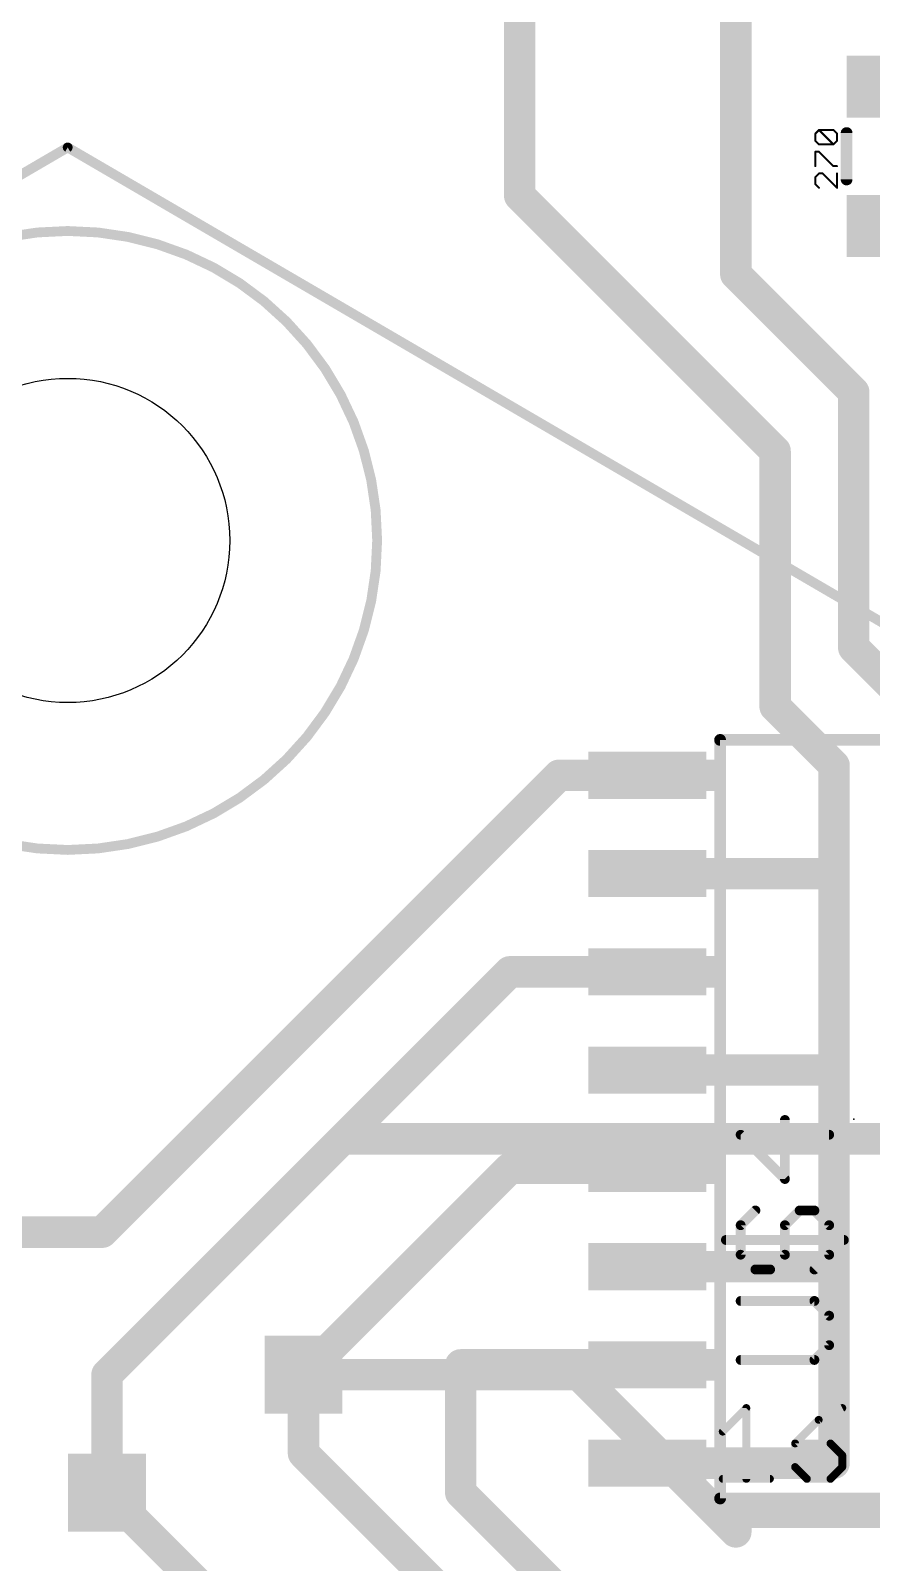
# Model space of a CAD drawing. Extents: x 0 to 107, y 0 to 139.
# Drawn here: x 17.3 to 28.17, y 48.63 to 68.43 of the extents above; entities that cross this region are included whole.
import ezdxf

# ---------------------------------------------------------------- set-up
doc = ezdxf.new("R2010")
doc.units = 0
for name, color, linetype in [('1', 14, 'CONTINUOUS'), ('16', 174, 'CONTINUOUS'), ('18', 94, 'CONTINUOUS'), ('20', 178, 'CONTINUOUS'), ('21', 250, 'CONTINUOUS'), ('22', 250, 'CONTINUOUS'), ('23', 178, 'CONTINUOUS'), ('25', 250, 'CONTINUOUS'), ('27', 250, 'CONTINUOUS'), ('51', 250, 'CONTINUOUS')]:
    doc.layers.add(name, color=color, linetype=linetype)

# ---------------------------------------------------------------- blocks, each defined once
blk = doc.blocks.new('RECT')
blk.add_solid([(-0.5, -0.5), (0.5, -0.5), (-0.5, 0.5), (0.5, 0.5)])
blk = doc.blocks.new('SQUAREV')
blk.add_solid([(-0.5, -0.5), (0.5, -0.5), (-0.5, 0.5), (0.5, 0.5)])

msp = doc.modelspace()

# ---------------------------------------------------------------- linework, layer by layer
at = {"layer": '1', "const_width": 0.4064}
for points in [[(23.622, 66.294), (23.622, 72.644)], [(26.416, 65.278), (26.416, 70.866)], [(26.924, 62.992), (23.622, 66.294)], [(27.94, 63.754), (26.416, 65.278)], [(27.94, 60.452), (27.94, 63.754)], [(26.924, 59.69), (26.924, 62.992)], [(27.94, 60.452), (28.702, 59.69)], [(27.686, 58.928), (26.924, 59.69)], [(24.13, 58.801), (18.2245, 52.8955)], [(25.273, 58.801), (24.13, 58.801)], [(27.686, 57.531), (27.686, 58.928)], [(25.273, 57.531), (27.686, 57.531)], [(27.686, 54.991), (27.686, 57.531)], [(18.288, 51.054), (23.495, 56.261)], [(23.495, 56.261), (25.273, 56.261)], [(27.686, 54.991), (25.273, 54.991)], [(27.686, 52.451), (27.686, 54.991)], [(23.495, 53.721), (20.828, 51.054)], [(23.495, 53.721), (25.273, 53.721)], [(18.2245, 52.8955), (12.5095, 52.8955)], [(27.686, 52.451), (25.273, 52.451)], [(27.686, 49.911), (27.686, 52.451)], [(25.273, 51.181), (22.86, 51.181)], [(22.86, 51.181), (22.86, 49.53)], [(18.288, 49.53), (18.288, 51.054)], [(20.828, 51.054), (20.828, 50.038)], [(20.828, 50.038), (24.638, 46.228)], [(27.686, 49.911), (25.273, 49.911)], [(20.7772, 47.0408), (18.288, 49.53)], [(22.86, 49.53), (27.178, 45.212)]]:
    msp.add_lwpolyline(points, dxfattribs=at)
at = {"layer": '1', "const_width": 0.2032}
for points in [[(23.5204, 66.294, 1), (23.7236, 66.294)], [(23.6938, 66.3658, 1), (23.5502, 66.2222)], [(26.3144, 65.278, 1), (26.5176, 65.278)], [(26.4878, 65.3498, 1), (26.3442, 65.2062)], [(28.0416, 63.754, 1), (27.8384, 63.754)], [(27.8682, 63.6822, 1), (28.0118, 63.8258)], [(27.0256, 62.992, 1), (26.8224, 62.992)], [(26.8522, 62.9202, 1), (26.9958, 63.0638)], [(28.0118, 60.5238, 1), (27.8682, 60.3802)], [(27.8384, 60.452, 1), (28.0416, 60.452)], [(26.8224, 59.69, 1), (27.0256, 59.69)], [(26.9958, 59.7618, 1), (26.8522, 59.6182)], [(24.13, 58.9026, 1), (24.13, 58.6994)], [(24.2018, 58.7292, 1), (24.0582, 58.8728)], [(25.273, 58.6994, 1), (25.273, 58.9026)], [(27.7876, 58.928, 1), (27.5844, 58.928)], [(27.6142, 58.8562, 1), (27.7578, 58.9998)], [(25.273, 57.6326, 1), (25.273, 57.4294)], [(27.7876, 57.531, 1), (27.5844, 57.531)], [(27.5844, 57.531, 1), (27.7876, 57.531)], [(27.686, 57.4294, 1), (27.686, 57.6326)], [(23.495, 56.3626, 1), (23.495, 56.1594)], [(23.5668, 56.1892, 1), (23.4232, 56.3328)], [(25.273, 56.1594, 1), (25.273, 56.3626)], [(25.273, 55.0926, 1), (25.273, 54.8894)], [(27.7876, 54.991, 1), (27.5844, 54.991)], [(27.5844, 54.991, 1), (27.7876, 54.991)], [(27.686, 54.8894, 1), (27.686, 55.0926)], [(23.495, 53.8226, 1), (23.495, 53.6194)], [(23.5668, 53.6492, 1), (23.4232, 53.7928)], [(25.273, 53.6194, 1), (25.273, 53.8226)], [(18.1527, 52.9673, 1), (18.2963, 52.8237)], [(18.2245, 52.7939, 1), (18.2245, 52.9971)], [(25.273, 52.5526, 1), (25.273, 52.3494)], [(27.7876, 52.451, 1), (27.5844, 52.451)], [(27.5844, 52.451, 1), (27.7876, 52.451)], [(27.686, 52.3494, 1), (27.686, 52.5526)], [(22.86, 51.2826, 1), (22.86, 51.0794)], [(22.9616, 51.181, 1), (22.7584, 51.181)], [(25.273, 51.0794, 1), (25.273, 51.2826)], [(18.3896, 51.054, 1), (18.1864, 51.054)], [(18.2162, 51.1258, 1), (18.3598, 50.9822)], [(20.9296, 51.054, 1), (20.7264, 51.054)], [(20.7562, 51.1258, 1), (20.8998, 50.9822)], [(20.7264, 50.038, 1), (20.9296, 50.038)], [(20.8998, 50.1098, 1), (20.7562, 49.9662)], [(25.273, 50.0126, 1), (25.273, 49.8094)], [(27.686, 49.8094, 1), (27.686, 50.0126)], [(27.5844, 49.911, 1), (27.7876, 49.911)], [(18.3598, 49.6018, 1), (18.2162, 49.4582)], [(22.9318, 49.6018, 1), (22.7882, 49.4582)], [(18.1864, 49.53, 1), (18.3896, 49.53)], [(22.7584, 49.53, 1), (22.9616, 49.53)]]:
    msp.add_lwpolyline(points, format="xyb", dxfattribs=at)
at = {"layer": '16', "const_width": 0.4064}
for points in [[(21.336, 54.102), (18.288, 51.054)], [(37.592, 54.102), (21.336, 54.102)], [(18.288, 51.054), (18.288, 49.53)], [(24.384, 51.054), (20.828, 51.054)], [(26.416, 49.022), (24.384, 51.054)], [(37.338, 49.276), (26.416, 49.276)], [(26.416, 49.276), (26.416, 49.022)]]:
    msp.add_lwpolyline(points, dxfattribs=at)
at = {"layer": '16', "const_width": 0.2032}
for points in [[(21.336, 54.2036, 1), (21.336, 54.0004)], [(21.4078, 54.0302, 1), (21.2642, 54.1738)], [(18.3896, 51.054, 1), (18.1864, 51.054)], [(18.2162, 51.1258, 1), (18.3598, 50.9822)], [(20.828, 51.1556, 1), (20.828, 50.9524)], [(24.4558, 51.1258, 1), (24.3122, 50.9822)], [(24.384, 50.9524, 1), (24.384, 51.1556)], [(18.1864, 49.53, 1), (18.3896, 49.53)], [(26.416, 49.3776, 1), (26.416, 49.1744)], [(26.5176, 49.276, 1), (26.3144, 49.276)], [(26.3144, 49.022, 1), (26.5176, 49.022)], [(26.3442, 48.9502, 1), (26.4878, 49.0938)]]:
    msp.add_lwpolyline(points, format="xyb", dxfattribs=at)
at = {"layer": '20'}
msp.add_circle((17.78, 61.8363), 2.0955, dxfattribs=at)
at = {"layer": '21'}
for points, const_width in [([(27.848, 67.102), (27.848, 66.502)], 0.1524), ([(29.7942, 59.2582), (26.2128, 59.2582)], 0.1524), ([(26.2128, 59.2582), (26.2128, 49.4538)], 0.1524), ([(26.2468, 50.3179), (26.5518, 50.623)], 0.1016), ([(26.5518, 50.623), (26.5518, 49.7078)], 0.1016), ([(27.4873, 50.4704), (27.1823, 50.1654)], 0.1016), ([(27.7924, 50.623), (27.4873, 50.4704)], 0.1016), ([(27.1823, 50.1654), (27.1823, 49.8603)], 0.1016), ([(27.6399, 50.1654), (27.1823, 50.1654)], 0.1016), ([(27.7924, 50.0129), (27.6399, 50.1654)], 0.1016), ([(27.1823, 49.8603), (27.3348, 49.7078)], 0.1016), ([(27.6399, 49.7078), (27.7924, 49.8603)], 0.1016), ([(27.7924, 49.8603), (27.7924, 50.0129)], 0.1016), ([(26.2468, 49.7078), (26.8569, 49.7078)], 0.1016), ([(27.3348, 49.7078), (27.6399, 49.7078)], 0.1016), ([(26.2128, 49.4538), (29.7942, 49.4538)], 0.1524)]:
    msp.add_lwpolyline(points, dxfattribs=dict(at, const_width=const_width))
for points, const_width in [([(27.8861, 67.102, 1), (27.8099, 67.102)], 0.0762), ([(27.8099, 66.502, 1), (27.8861, 66.502)], 0.0762), ([(17.78, 57.8363, 1), (17.78, 65.8363, 1), (17.78, 57.8363)], 0.127), ([(26.2128, 59.2963, 1), (26.2128, 59.2201)], 0.0762), ([(26.2509, 59.2582, 1), (26.1747, 59.2582)], 0.0762), ([(26.5772, 50.623, 1), (26.5264, 50.623)], 0.0508), ([(26.5698, 50.605, 1), (26.5339, 50.6409)], 0.0508), ([(27.476, 50.4932, 1), (27.4987, 50.4477)], 0.0508), ([(27.5053, 50.4525, 1), (27.4694, 50.4884)], 0.0508), ([(27.8038, 50.6003, 1), (27.781, 50.6457)], 0.0508), ([(26.2288, 50.3359, 1), (26.2647, 50.3)], 0.0508), ([(27.1643, 50.1834, 1), (27.2002, 50.1474)], 0.0508), ([(27.2077, 50.1654, 1), (27.1569, 50.1654)], 0.0508), ([(27.1823, 50.1908, 1), (27.1823, 50.14)], 0.0508), ([(27.6578, 50.1834, 1), (27.6219, 50.1474)], 0.0508), ([(27.6399, 50.14, 1), (27.6399, 50.1908)], 0.0508), ([(27.2002, 49.8783, 1), (27.1643, 49.8424)], 0.0508), ([(27.8178, 50.0129, 1), (27.767, 50.0129)], 0.0508), ([(27.7744, 49.9949, 1), (27.8104, 50.0308)], 0.0508), ([(27.8104, 49.8424, 1), (27.7744, 49.8783)], 0.0508), ([(26.2468, 49.7332, 1), (26.2468, 49.6824)], 0.0508), ([(26.5264, 49.7078, 1), (26.5772, 49.7078)], 0.0508), ([(26.8569, 49.6824, 1), (26.8569, 49.7332)], 0.0508), ([(27.1569, 49.8603, 1), (27.2077, 49.8603)], 0.0508), ([(27.3348, 49.7332, 1), (27.3348, 49.6824)], 0.0508), ([(27.3168, 49.6898, 1), (27.3528, 49.7258)], 0.0508), ([(27.6219, 49.7258, 1), (27.6578, 49.6898)], 0.0508), ([(27.6399, 49.6824, 1), (27.6399, 49.7332)], 0.0508), ([(27.767, 49.8603, 1), (27.8178, 49.8603)], 0.0508), ([(26.2128, 49.4919, 1), (26.2128, 49.4157)], 0.0762), ([(26.1747, 49.4538, 1), (26.2509, 49.4538)], 0.0762)]:
    msp.add_lwpolyline(points, format="xyb", dxfattribs=dict(at, const_width=const_width))
at = {"layer": '22', "const_width": 0.127}
for points in [[(2.54, 58.0263), (17.78, 66.9163)], [(33.02, 58.0263), (17.78, 66.9163)]]:
    msp.add_lwpolyline(points, dxfattribs=at)
at = {"layer": '22'}
for points, const_width in [([(17.796, 66.9437, 1), (17.764, 66.8889)], 0.0635), ([(17.796, 66.8889, 1), (17.764, 66.9437)], 0.0635), ([(17.78, 57.8363, 1), (17.78, 65.8363, 1), (17.78, 57.8363)], 0.127)]:
    msp.add_lwpolyline(points, format="xyb", dxfattribs=dict(at, const_width=const_width))
at = {"layer": '23'}
msp.add_point((27.94, 54.356), dxfattribs=at)
at = {"layer": '25', "const_width": 0.127}
for points in [[(27.0505, 53.5833), (27.0505, 54.3459)], [(27.6225, 54.1553), (26.4785, 54.1553)], [(26.4785, 54.1553), (27.0505, 53.5833)], [(26.4785, 52.9859), (26.6692, 53.1765)], [(27.2412, 53.1765), (27.0505, 52.9859)], [(27.4318, 53.1765), (27.2412, 53.1765)], [(27.6225, 52.9859), (27.4318, 53.1765)], [(26.4785, 52.6046), (26.4785, 52.9859)], [(27.0505, 52.9859), (27.0505, 52.6046)], [(27.6225, 52.6046), (27.6225, 52.9859)], [(26.2879, 52.7952), (27.8132, 52.7952)], [(26.6692, 52.4139), (26.4785, 52.6046)], [(27.0505, 52.6046), (26.8599, 52.4139)], [(27.4318, 52.4139), (27.6225, 52.6046)], [(26.8599, 52.4139), (26.6692, 52.4139)], [(27.4318, 52.0072), (26.4785, 52.0072)], [(27.6225, 51.8165), (27.4318, 52.0072)], [(27.6225, 51.4352), (27.6225, 51.8165)], [(27.4318, 51.2445), (27.6225, 51.4352)], [(26.4785, 51.2445), (27.4318, 51.2445)]]:
    msp.add_lwpolyline(points, dxfattribs=at)
at = {"layer": '25', "const_width": 0.0635}
for points in [[(27.0823, 54.3459, 1), (27.0188, 54.3459)], [(26.4785, 54.187, 1), (26.4785, 54.1235)], [(26.501, 54.1777, 1), (26.4561, 54.1328)], [(27.6225, 54.1235, 1), (27.6225, 54.187)], [(27.0188, 53.5833, 1), (27.0823, 53.5833)], [(27.0281, 53.5608, 1), (27.073, 53.6057)], [(26.6916, 53.1541, 1), (26.6467, 53.199)], [(27.2412, 53.2083, 1), (27.2412, 53.1448)], [(27.2636, 53.1541, 1), (27.2187, 53.199)], [(27.4543, 53.199, 1), (27.4094, 53.1541)], [(27.4318, 53.1448, 1), (27.4318, 53.2083)], [(26.5103, 52.9859, 1), (26.4468, 52.9859)], [(26.4561, 53.0083, 1), (26.501, 52.9634)], [(27.0823, 52.9859, 1), (27.0188, 52.9859)], [(27.0281, 53.0083, 1), (27.073, 52.9634)], [(27.6543, 52.9859, 1), (27.5908, 52.9859)], [(27.6, 52.9634, 1), (27.645, 53.0083)], [(26.2879, 52.827, 1), (26.2879, 52.7635)], [(26.501, 52.627, 1), (26.4561, 52.5821)], [(27.073, 52.5821, 1), (27.0281, 52.627)], [(27.645, 52.5821, 1), (27.6, 52.627)], [(27.8132, 52.7635, 1), (27.8132, 52.827)], [(26.4468, 52.6046, 1), (26.5103, 52.6046)], [(26.6692, 52.4456, 1), (26.6692, 52.3821)], [(26.6467, 52.3914, 1), (26.6916, 52.4363)], [(26.8374, 52.4363, 1), (26.8823, 52.3914)], [(26.8599, 52.3821, 1), (26.8599, 52.4456)], [(27.0188, 52.6046, 1), (27.0823, 52.6046)], [(27.4094, 52.4363, 1), (27.4543, 52.3914)], [(27.5908, 52.6046, 1), (27.6543, 52.6046)], [(26.4785, 52.0389, 1), (26.4785, 51.9754)], [(27.4543, 52.0296, 1), (27.4094, 51.9847)], [(27.4318, 51.9754, 1), (27.4318, 52.0389)], [(27.6543, 51.8165, 1), (27.5908, 51.8165)], [(27.6, 51.794, 1), (27.645, 51.8389)], [(27.645, 51.4127, 1), (27.6, 51.4576)], [(26.4785, 51.2763, 1), (26.4785, 51.2127)], [(27.4094, 51.267, 1), (27.4543, 51.222)], [(27.4318, 51.2127, 1), (27.4318, 51.2763)], [(27.5908, 51.4352, 1), (27.6543, 51.4352)]]:
    msp.add_lwpolyline(points, format="xyb", dxfattribs=at)
at = {"layer": '27', "const_width": 0.0254}
for points in [[(27.4445, 67.0948), (27.4911, 67.1414)], [(27.4911, 67.1414), (27.6775, 67.1414)], [(27.6775, 66.955), (27.4911, 67.1414)], [(27.6775, 67.1414), (27.7241, 67.0948)], [(27.4445, 67.0016), (27.4445, 67.0948)], [(27.4911, 66.955), (27.4445, 67.0016)], [(27.6775, 66.955), (27.4911, 66.955)], [(27.7241, 67.0016), (27.6775, 66.955)], [(27.7241, 67.0948), (27.7241, 67.0016)], [(27.4445, 66.6744), (27.4445, 66.8608)], [(27.4445, 66.8608), (27.4911, 66.8608)], [(27.4911, 66.8608), (27.6775, 66.6744)], [(27.4911, 66.5801), (27.4445, 66.5335)], [(27.4445, 66.5335), (27.4445, 66.4403)], [(27.5377, 66.5801), (27.4911, 66.5801)], [(27.7241, 66.3937), (27.5377, 66.5801)], [(27.6775, 66.6744), (27.7241, 66.6744)], [(27.7241, 66.5801), (27.7241, 66.3937)], [(27.4445, 66.4403), (27.4911, 66.3937)]]:
    msp.add_lwpolyline(points, dxfattribs=at)
at = {"layer": '27', "const_width": 0.0127}
for points in [[(27.4911, 67.1478, 1), (27.4911, 67.1351)], [(27.4956, 67.1459, 1), (27.4866, 67.137)], [(27.4956, 67.137, 1), (27.4866, 67.1459)], [(27.682, 67.1459, 1), (27.673, 67.137)], [(27.6775, 67.1351, 1), (27.6775, 67.1478)], [(27.4508, 67.0948, 1), (27.4381, 67.0948)], [(27.4381, 67.0016, 1), (27.4508, 67.0016)], [(27.44, 67.0993, 1), (27.449, 67.0904)], [(27.449, 67.0061, 1), (27.44, 66.9971)], [(27.4911, 66.9614, 1), (27.4911, 66.9487)], [(27.4866, 66.9505, 1), (27.4956, 66.9595)], [(27.673, 66.9595, 1), (27.682, 66.9505)], [(27.673, 66.9505, 1), (27.682, 66.9595)], [(27.6775, 66.9487, 1), (27.6775, 66.9614)], [(27.7305, 67.0948, 1), (27.7177, 67.0948)], [(27.7177, 67.0016, 1), (27.7305, 67.0016)], [(27.7196, 67.0904, 1), (27.7286, 67.0993)], [(27.7286, 66.9971, 1), (27.7196, 67.0061)], [(27.4508, 66.8608, 1), (27.4381, 66.8608)], [(27.4445, 66.8671, 1), (27.4445, 66.8544)], [(27.4956, 66.8653, 1), (27.4866, 66.8563)], [(27.4911, 66.8544, 1), (27.4911, 66.8671)], [(27.4381, 66.6744, 1), (27.4508, 66.6744)], [(27.4508, 66.5335, 1), (27.4381, 66.5335)], [(27.44, 66.538, 1), (27.449, 66.529)], [(27.4911, 66.5865, 1), (27.4911, 66.5738)], [(27.4956, 66.5757, 1), (27.4866, 66.5846)], [(27.5422, 66.5846, 1), (27.5332, 66.5757)], [(27.5377, 66.5738, 1), (27.5377, 66.5865)], [(27.6775, 66.6807, 1), (27.6775, 66.668)], [(27.673, 66.6699, 1), (27.682, 66.6789)], [(27.7305, 66.5801, 1), (27.7177, 66.5801)], [(27.7241, 66.668, 1), (27.7241, 66.6807)], [(27.4381, 66.4403, 1), (27.4508, 66.4403)], [(27.449, 66.4448, 1), (27.44, 66.4358)], [(27.4866, 66.3892, 1), (27.4956, 66.3982)], [(27.7177, 66.3937, 1), (27.7305, 66.3937)], [(27.7196, 66.3892, 1), (27.7286, 66.3982)]]:
    msp.add_lwpolyline(points, format="xyb", dxfattribs=at)

# ---------------------------------------------------------------- block references
at = {"layer": '1'}
for p, xscale, yscale, rotation in [((28.448, 67.702), 0.8, 1.2, 270), ((28.448, 65.902), 0.8, 1.2, 270), ((25.273, 58.801), 0.6096, 1.524, 90), ((25.273, 57.531), 0.6096, 1.524, 90), ((25.273, 56.261), 0.6096, 1.524, 90), ((25.273, 54.991), 0.6096, 1.524, 90), ((25.273, 53.721), 0.6096, 1.524, 90), ((25.273, 52.451), 0.6096, 1.524, 90), ((25.273, 51.181), 0.6096, 1.524, 90), ((25.273, 49.911), 0.6096, 1.524, 90)]:
    msp.add_blockref('RECT', p, dxfattribs=dict(at, xscale=xscale, yscale=yscale, rotation=rotation))
at = {"layer": '18', "xscale": 1.0064, "yscale": 1.0064}
for p in [(20.828, 51.054), (20.828, 51.054), (18.288, 49.53), (18.288, 49.53)]:
    msp.add_blockref('SQUAREV', p, dxfattribs=at)
at = {"layer": '51', "xscale": 0.4064, "yscale": 1.016, "rotation": 90}
for p in [(25.6794, 58.801), (25.6794, 57.531), (25.6794, 56.261), (25.6794, 54.991), (25.6794, 53.721), (25.6794, 52.451), (25.6794, 51.181), (25.6794, 49.911)]:
    msp.add_blockref('RECT', p, dxfattribs=at)

doc.saveas('drawing.dxf')
